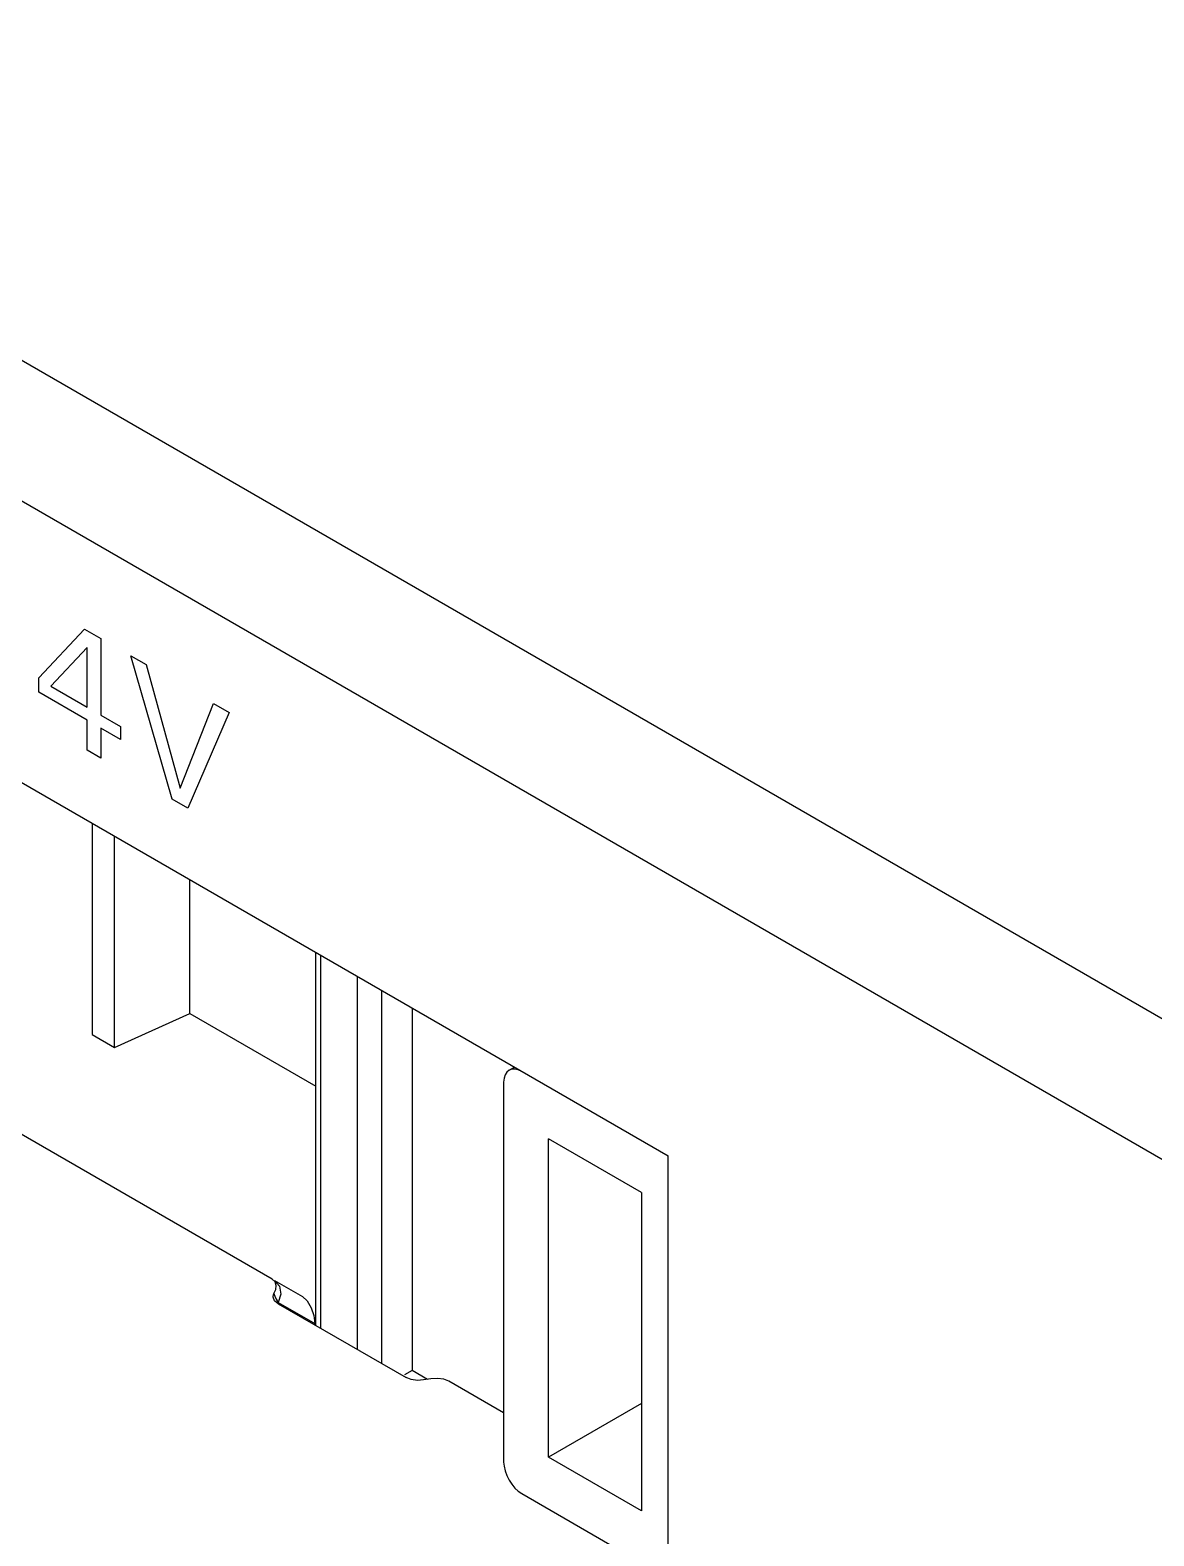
# Model space of a CAD drawing. Extents: x 0 to 420, y 0 to 297.
# Drawn here: x 178.95 to 191.99, y 183.79 to 201.27 of the extents above; entities that cross this region are included whole.
import ezdxf

# ---------------------------------------------------------------- set-up
doc = ezdxf.new("R2010")
doc.units = 0
doc.header["$LTSCALE"] = 23.1
doc.layers.add('40000_ISO', color=7, linetype='CONTINUOUS')

msp = doc.modelspace()

# ---------------------------------------------------------------- linework, layer by layer
at = {"layer": '40000_ISO', "color": 7, "linetype": 'CONTINUOUS'}
for p, q in [((195.898, 187.591), (172.209, 201.267)), ((195.191, 186.366), (171.502, 200.042)), ((179.05, 193.75), (179.58, 194.317)), ((179.58, 194.317), (179.77, 194.208)), ((179.77, 194.208), (179.77, 193.318)), ((176.275, 194.021), (186.352, 188.203)), ((179.609, 194.103), (179.19, 193.653)), ((179.609, 193.411), (179.609, 194.103)), ((180.595, 192.343), (180.118, 194.007)), ((180.118, 194.007), (180.296, 193.904)), ((180.296, 193.904), (180.69, 192.47)), ((179.05, 193.583), (179.05, 193.75)), ((179.19, 193.653), (179.609, 193.411)), ((179.609, 193.26), (179.05, 193.583)), ((180.69, 192.47), (181.078, 193.452)), ((181.078, 193.452), (181.256, 193.349)), ((179.609, 192.913), (179.609, 193.26)), ((179.77, 193.318), (179.997, 193.187)), ((181.256, 193.349), (180.779, 192.237)), ((179.77, 193.167), (179.77, 192.82)), ((179.997, 193.036), (179.77, 193.167)), ((179.997, 193.187), (179.997, 193.036)), ((179.77, 192.82), (179.609, 192.913)), ((180.779, 192.237), (180.595, 192.343)), ((179.669, 192.061), (179.669, 189.611)), ((179.928, 189.462), (179.928, 191.912)), ((180.801, 189.856), (180.801, 191.408)), ((182.263, 186.236), (182.263, 190.564)), ((182.321, 186.203), (182.321, 190.53)), ((182.745, 185.958), (182.745, 190.285)), ((183.028, 185.794), (183.028, 190.122)), ((179.928, 189.462), (180.801, 189.856)), ((180.801, 189.856), (182.263, 189.012)), ((183.382, 189.918), (183.382, 185.713)), ((179.669, 189.611), (179.928, 189.462)), ((181.757, 186.773), (177.336, 189.326)), ((184.447, 189.106), (184.442, 189.06)), ((184.442, 189.06), (184.442, 184.651)), ((184.459, 189.145), (184.447, 189.106)), ((184.478, 189.176), (184.459, 189.145)), ((184.505, 189.198), (184.478, 189.176)), ((184.505, 189.198), (184.567, 189.234)), ((184.537, 189.21), (184.505, 189.198)), ((184.573, 189.211), (184.537, 189.21)), ((184.613, 189.202), (184.573, 189.211)), ((184.655, 189.183), (184.613, 189.202)), ((184.964, 184.707), (184.964, 188.402)), ((186.043, 187.78), (184.964, 188.402)), ((186.352, 183.304), (186.352, 188.203)), ((186.043, 187.78), (186.043, 184.085)), ((181.792, 186.741), (181.757, 186.773)), ((181.777, 186.605), (181.799, 186.654)), ((181.785, 186.757), (181.842, 186.693)), ((181.785, 186.757), (182.109, 186.57)), ((181.805, 186.699), (181.792, 186.741)), ((181.799, 186.654), (181.805, 186.699)), ((181.842, 186.693), (181.857, 186.6)), ((181.768, 186.57), (181.777, 186.605)), ((181.768, 186.564), (181.768, 186.57)), ((181.785, 186.523), (181.768, 186.564)), ((181.777, 186.605), (181.789, 186.576)), ((181.826, 186.488), (181.785, 186.523)), ((181.789, 186.576), (181.805, 186.541)), ((181.805, 186.541), (181.826, 186.502)), ((181.857, 186.6), (181.826, 186.502)), ((181.826, 186.502), (182.25, 186.257)), ((181.826, 186.488), (183.311, 185.631)), ((182.109, 186.57), (182.163, 186.522)), ((182.163, 186.522), (182.21, 186.442)), ((182.21, 186.442), (182.24, 186.352)), ((182.24, 186.352), (182.25, 186.257)), ((183.382, 185.713), (183.293, 185.662)), ((183.371, 185.607), (183.311, 185.631)), ((183.442, 185.597), (183.371, 185.607)), ((183.56, 185.61), (183.382, 185.713)), ((183.514, 185.603), (183.442, 185.597)), ((183.597, 185.615), (183.514, 185.603)), ((183.677, 185.619), (183.597, 185.615)), ((183.749, 185.612), (183.677, 185.619)), ((183.805, 185.591), (183.749, 185.612)), ((184.442, 185.223), (183.805, 185.591)), ((186.043, 185.33), (184.964, 184.707)), ((186.043, 184.085), (184.964, 184.707)), ((184.442, 184.651), (184.447, 184.601)), ((184.447, 184.601), (184.459, 184.548)), ((184.459, 184.548), (184.478, 184.495)), ((184.478, 184.495), (184.505, 184.442)), ((184.505, 184.442), (184.537, 184.393)), ((184.537, 184.393), (184.573, 184.349)), ((184.573, 184.349), (184.613, 184.312)), ((184.613, 184.312), (184.655, 184.284)), ((184.655, 184.284), (195.191, 178.201))]:
    msp.add_line(p, q, dxfattribs=at)

doc.saveas('drawing.dxf')
